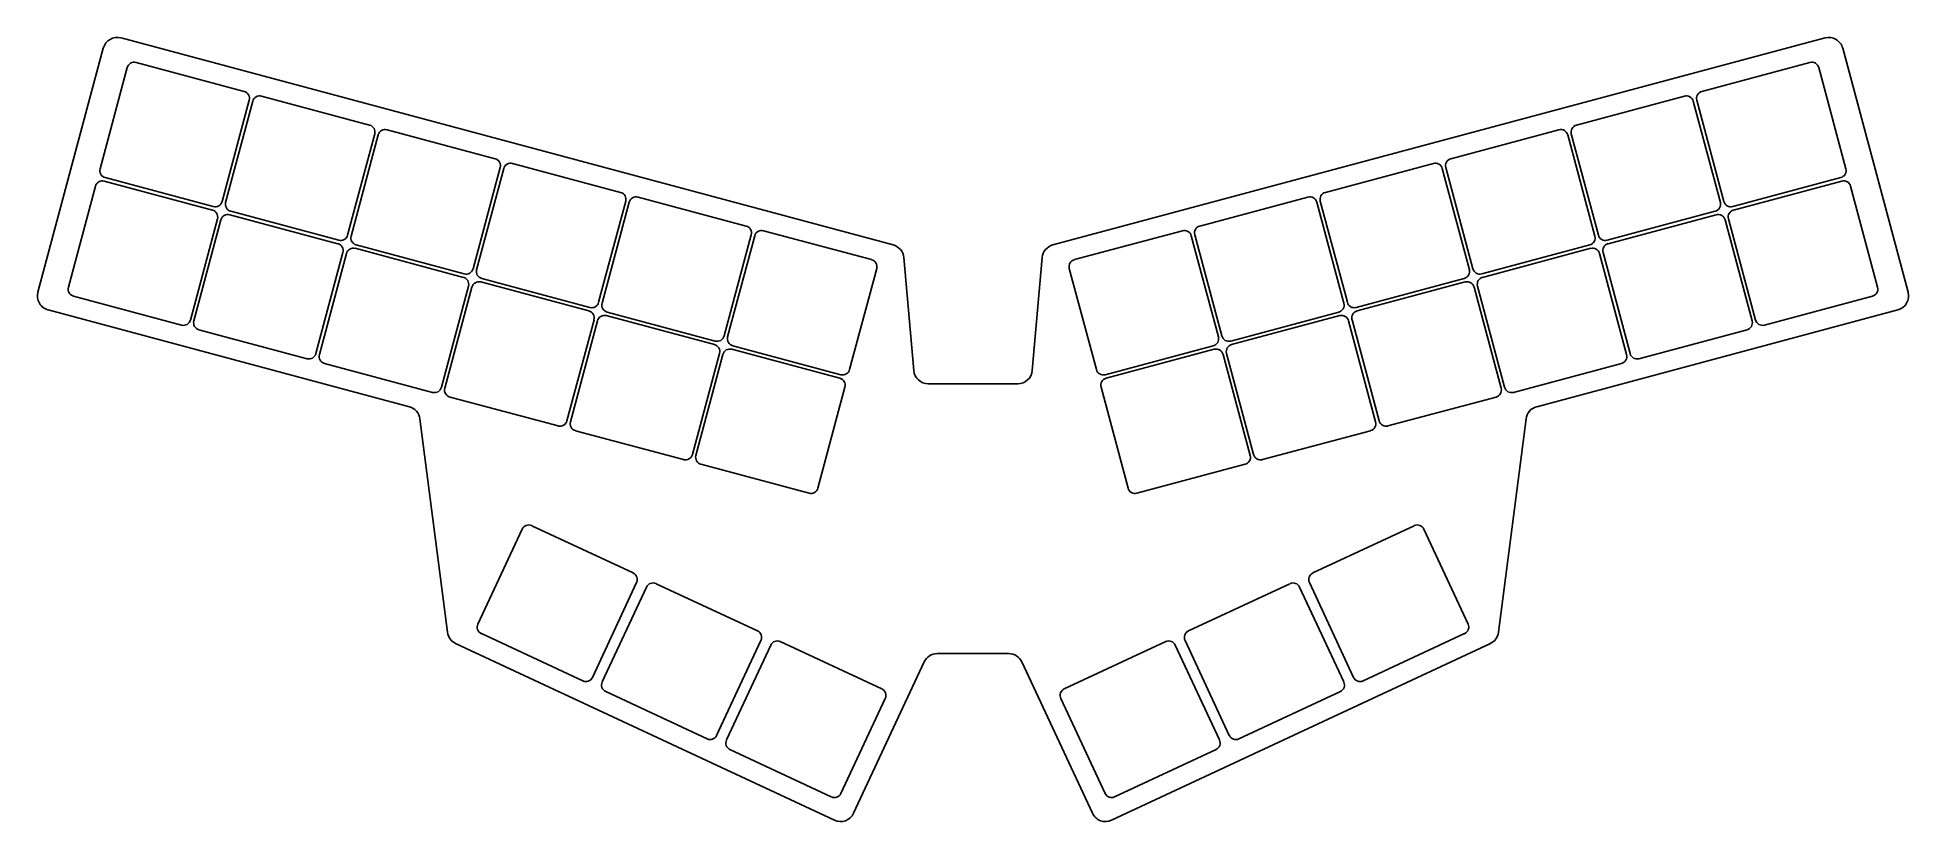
# Model space of a CAD drawing. Header units: millimetres. Extents: x 45 to 304, y -207 to -98.
import ezdxf

# ---------------------------------------------------------------- set-up
doc = ezdxf.new("R2010")
doc.units = ezdxf.units.MM

msp = doc.modelspace()

# ---------------------------------------------------------------- linework, layer by layer
for p, q in [((56.73, -98.37), (163.7, -127.03)), ((185.83, -127.03), (292.81, -98.37)), ((45.22, -133.59), (54.28, -99.78)), ((295.26, -99.78), (304.32, -133.59)), ((57.59, -102.48), (53.84, -116.49)), ((73.79, -105.79), (58.82, -101.78)), ((290.72, -101.78), (275.75, -105.79)), ((295.7, -116.49), (291.94, -102.48)), ((70.74, -121.02), (74.5, -107.01)), ((74.98, -107.14), (71.23, -121.15)), ((91.18, -110.45), (76.2, -106.43)), ((273.33, -106.43), (258.36, -110.45)), ((278.31, -121.15), (274.56, -107.14)), ((275.04, -107.01), (278.79, -121.02)), ((108.56, -115.1), (93.59, -111.09)), ((255.94, -111.09), (240.97, -115.1)), ((88.13, -125.68), (91.88, -111.67)), ((92.37, -111.8), (88.61, -125.81)), ((260.92, -125.81), (257.17, -111.8)), ((257.65, -111.67), (261.41, -125.68)), ((105.52, -130.34), (109.27, -116.33)), ((109.75, -116.46), (106, -130.47)), ((125.95, -119.76), (110.98, -115.75)), ((238.56, -115.75), (223.59, -119.76)), ((243.54, -130.47), (239.78, -116.46)), ((240.27, -116.33), (244.02, -130.34)), ((53.19, -118.9), (49.44, -132.91)), ((69.39, -122.21), (54.42, -118.2)), ((54.55, -117.71), (69.52, -121.73)), ((280.02, -121.73), (294.99, -117.71)), ((295.12, -118.2), (280.15, -122.21)), ((300.1, -132.91), (296.34, -118.9)), ((122.9, -134.99), (126.66, -120.99)), ((127.14, -121.12), (123.39, -135.12)), ((143.34, -124.42), (128.36, -120.41)), ((221.17, -120.41), (206.2, -124.42)), ((226.15, -135.12), (222.4, -121.12)), ((222.88, -120.99), (226.63, -134.99)), ((66.34, -137.44), (70.1, -123.43)), ((70.58, -123.56), (66.83, -137.57)), ((86.78, -126.87), (71.8, -122.86)), ((71.93, -122.37), (86.9, -126.38)), ((262.63, -126.38), (277.6, -122.37)), ((277.73, -122.86), (262.76, -126.87)), ((282.71, -137.57), (278.96, -123.56)), ((279.44, -123.43), (283.19, -137.44)), ((140.29, -139.65), (144.04, -125.65)), ((144.53, -125.78), (140.77, -139.78)), ((160.72, -129.08), (145.75, -125.07)), ((203.78, -125.07), (188.81, -129.08)), ((208.76, -139.78), (205.01, -125.78)), ((205.49, -125.65), (209.25, -139.65)), ((83.73, -142.1), (87.48, -128.09)), ((87.97, -128.22), (84.21, -142.23)), ((104.16, -131.53), (89.19, -127.51)), ((89.32, -127.03), (104.29, -131.04)), ((165.18, -128.79), (166.57, -144.45)), ((182.97, -144.45), (184.36, -128.79)), ((245.24, -131.04), (260.22, -127.03)), ((260.34, -127.51), (245.37, -131.53)), ((265.32, -142.23), (261.57, -128.22)), ((262.05, -128.09), (265.81, -142.1)), ((121.55, -136.18), (106.58, -132.17)), ((106.71, -131.69), (121.68, -135.7)), ((157.68, -144.31), (161.43, -130.31)), ((188.11, -130.31), (191.86, -144.31)), ((227.86, -135.7), (242.83, -131.69)), ((242.96, -132.17), (227.99, -136.18)), ((50.15, -134.13), (65.12, -138.15)), ((101.12, -146.76), (104.87, -132.75)), ((105.35, -132.88), (101.6, -146.89)), ((247.94, -146.89), (244.18, -132.88)), ((244.67, -132.75), (248.42, -146.76)), ((284.42, -138.15), (299.39, -134.13)), ((96.68, -149.45), (46.63, -136.04)), ((138.94, -140.84), (123.96, -136.83)), ((124.09, -136.35), (139.06, -140.36)), ((210.47, -140.36), (225.44, -136.35)), ((225.57, -136.83), (210.6, -140.84)), ((302.9, -136.04), (252.86, -149.45)), ((67.53, -138.79), (82.5, -142.8)), ((118.5, -151.42), (122.26, -137.41)), ((122.74, -137.54), (118.99, -151.54)), ((230.55, -151.54), (226.8, -137.54)), ((227.28, -137.41), (231.03, -151.42)), ((267.03, -142.8), (282, -138.79)), ((135.89, -156.07), (139.64, -142.07)), ((140.13, -142.2), (136.37, -156.2)), ((156.32, -145.5), (141.35, -141.49)), ((141.48, -141.01), (156.45, -145.02)), ((193.08, -145.02), (208.06, -141.01)), ((208.18, -141.49), (193.21, -145.5)), ((213.16, -156.2), (209.41, -142.2)), ((209.89, -142.07), (213.65, -156.07)), ((84.92, -143.45), (99.89, -147.46)), ((249.64, -147.46), (264.62, -143.45)), ((153.28, -160.73), (157.03, -146.73)), ((168.56, -146.27), (180.98, -146.27)), ((192.51, -146.73), (196.26, -160.73)), ((102.31, -148.11), (117.28, -152.12)), ((232.26, -152.12), (247.23, -148.11)), ((101.96, -180.7), (98.14, -151.13)), ((119.69, -152.77), (134.66, -156.78)), ((214.87, -156.78), (229.84, -152.77)), ((251.39, -151.13), (247.58, -180.7)), ((137.08, -157.43), (152.05, -161.44)), ((197.48, -161.44), (212.46, -157.43)), ((112.3, -166.41), (106.17, -179.55)), ((127.68, -172.48), (113.63, -165.93)), ((235.9, -165.93), (221.86, -172.48)), ((243.36, -179.55), (237.23, -166.41)), ((122.03, -186.95), (128.16, -173.81)), ((129.52, -174.44), (123.39, -187.58)), ((144.9, -180.51), (130.85, -173.96)), ((218.68, -173.96), (204.64, -180.51)), ((226.14, -187.58), (220.01, -174.44)), ((221.37, -173.81), (227.5, -186.95)), ((106.66, -180.88), (120.71, -187.43)), ((228.83, -187.43), (242.88, -180.88)), ((155.57, -206.72), (103.09, -182.26)), ((139.25, -194.98), (145.38, -181.84)), ((146.74, -182.47), (140.61, -195.61)), ((162.12, -188.54), (148.07, -181.99)), ((179.72, -183.64), (169.81, -183.64)), ((201.46, -181.99), (187.42, -188.54)), ((246.44, -182.26), (193.97, -206.72)), ((208.92, -195.61), (202.79, -182.47)), ((204.15, -181.84), (210.28, -194.98)), ((168, -184.8), (158.23, -205.76)), ((191.31, -205.76), (181.53, -184.8)), ((123.88, -188.91), (137.93, -195.46)), ((211.61, -195.46), (225.66, -188.91)), ((156.47, -203.01), (162.6, -189.87)), ((186.93, -189.87), (193.06, -203.01)), ((141.1, -196.94), (155.14, -203.49)), ((194.39, -203.49), (208.44, -196.94))]:
    msp.add_line(p, q)
for centre, radius, start, end in [((56.21, -100.3), 2, 75, 165), ((293.33, -100.3), 2, 15, 105), ((58.56, -102.74), 1, 75, 165), ((290.98, -102.74), 1, 15, 105), ((73.53, -106.75), 1, 345, 75), ((276, -106.75), 1, 105, 195), ((75.94, -107.4), 1, 75, 165), ((273.59, -107.4), 1, 15, 105), ((90.92, -111.41), 1, 345, 75), ((93.33, -112.06), 1, 75, 165), ((256.2, -112.06), 1, 15, 105), ((258.62, -111.41), 1, 105, 195), ((54.8, -116.75), 1, 165, 255), ((108.3, -116.07), 1, 345, 75), ((110.72, -116.72), 1, 75, 165), ((238.82, -116.72), 1, 15, 105), ((241.23, -116.07), 1, 105, 195), ((294.73, -116.75), 1, 285, 15), ((54.16, -119.16), 1, 75, 165), ((295.38, -119.16), 1, 15, 105), ((69.78, -120.76), 1, 255, 345), ((72.19, -121.41), 1, 165, 255), ((125.69, -120.73), 1, 345, 75), ((128.1, -121.38), 1, 75, 165), ((221.43, -121.38), 1, 15, 105), ((223.84, -120.73), 1, 105, 195), ((277.34, -121.41), 1, 285, 15), ((279.76, -120.76), 1, 195, 285), ((69.13, -123.17), 1, 345, 75), ((71.54, -123.82), 1, 75, 165), ((143.08, -125.39), 1, 345, 75), ((206.46, -125.39), 1, 105, 195), ((277.99, -123.82), 1, 15, 105), ((280.4, -123.17), 1, 105, 195), ((86.52, -127.83), 1, 345, 75), ((87.16, -125.42), 1, 255, 345), ((89.58, -126.07), 1, 165, 255), ((145.49, -126.04), 1, 75, 165), ((204.04, -126.04), 1, 15, 105), ((259.96, -126.07), 1, 285, 15), ((262.37, -125.42), 1, 195, 285), ((263.02, -127.83), 1, 105, 195), ((88.93, -128.48), 1, 75, 165), ((160.46, -130.05), 1, 345, 75), ((163.19, -128.97), 2, 5.0606, 75), ((186.35, -128.97), 2, 105, 174.9394), ((189.07, -130.05), 1, 105, 195), ((260.6, -128.48), 1, 15, 105), ((103.9, -132.49), 1, 345, 75), ((104.55, -130.08), 1, 255, 345), ((106.32, -133.14), 1, 75, 165), ((106.96, -130.72), 1, 165, 255), ((242.57, -130.72), 1, 285, 15), ((243.22, -133.14), 1, 15, 105), ((244.98, -130.08), 1, 195, 285), ((245.63, -132.49), 1, 105, 195), ((47.15, -134.11), 2, 165, 255), ((50.4, -133.17), 1, 165, 255), ((299.13, -133.17), 1, 285, 15), ((302.38, -134.11), 2, 285, 15), ((121.29, -137.15), 1, 345, 75), ((121.94, -134.74), 1, 255, 345), ((123.7, -137.8), 1, 75, 165), ((124.35, -135.38), 1, 165, 255), ((225.18, -135.38), 1, 285, 15), ((225.83, -137.8), 1, 15, 105), ((227.6, -134.74), 1, 195, 285), ((228.24, -137.15), 1, 105, 195), ((65.38, -137.18), 1, 255, 345), ((67.79, -137.83), 1, 165, 255), ((139.32, -139.39), 1, 255, 345), ((141.74, -140.04), 1, 165, 255), ((207.8, -140.04), 1, 285, 15), ((210.21, -139.39), 1, 195, 285), ((281.74, -137.83), 1, 285, 15), ((284.16, -137.18), 1, 195, 285), ((82.76, -141.84), 1, 255, 345), ((85.18, -142.49), 1, 165, 255), ((138.68, -141.81), 1, 345, 75), ((141.09, -142.46), 1, 75, 165), ((208.44, -142.46), 1, 15, 105), ((210.86, -141.81), 1, 105, 195), ((264.36, -142.49), 1, 285, 15), ((266.77, -141.84), 1, 195, 285), ((156.71, -144.05), 1, 255, 345), ((168.56, -144.27), 2, 185.0606, 270), ((180.98, -144.27), 2, 270, 354.9394), ((192.82, -144.05), 1, 195, 285), ((100.15, -146.5), 1, 255, 345), ((102.56, -147.14), 1, 165, 255), ((156.06, -146.47), 1, 345, 75), ((193.47, -146.47), 1, 105, 195), ((246.97, -147.14), 1, 285, 15), ((249.38, -146.5), 1, 195, 285), ((96.16, -151.38), 2, 7.346, 75), ((253.37, -151.38), 2, 105, 172.654), ((117.54, -151.16), 1, 255, 345), ((119.95, -151.8), 1, 165, 255), ((229.58, -151.8), 1, 285, 15), ((232, -151.16), 1, 195, 285), ((134.92, -155.82), 1, 255, 345), ((137.34, -156.46), 1, 165, 255), ((212.2, -156.46), 1, 285, 15), ((214.61, -155.82), 1, 195, 285), ((152.31, -160.47), 1, 255, 345), ((197.22, -160.47), 1, 195, 285), ((113.21, -166.83), 1, 65, 155), ((236.33, -166.83), 1, 25, 115), ((127.26, -173.39), 1, 335, 65), ((222.28, -173.39), 1, 115, 205), ((130.43, -174.86), 1, 65, 155), ((219.11, -174.86), 1, 25, 115), ((103.94, -180.44), 2, 187.346, 245), ((107.08, -179.98), 1, 155, 245), ((144.48, -181.41), 1, 335, 65), ((205.06, -181.41), 1, 115, 205), ((242.45, -179.98), 1, 295, 25), ((245.59, -180.44), 2, 295, 352.654), ((147.65, -182.89), 1, 65, 155), ((169.81, -185.64), 2, 90, 155), ((179.72, -185.64), 2, 25, 90), ((201.89, -182.89), 1, 25, 115), ((121.13, -186.53), 1, 245, 335), ((124.3, -188.01), 1, 155, 245), ((161.7, -189.44), 1, 335, 65), ((187.84, -189.44), 1, 115, 205), ((225.23, -188.01), 1, 295, 25), ((228.41, -186.53), 1, 205, 295), ((138.35, -194.56), 1, 245, 335), ((141.52, -196.04), 1, 155, 245), ((208.01, -196.04), 1, 295, 25), ((211.19, -194.56), 1, 205, 295), ((155.57, -202.59), 1, 245, 335), ((193.97, -202.59), 1, 205, 295), ((156.41, -204.91), 2, 245, 335), ((193.12, -204.91), 2, 205, 295)]:
    msp.add_arc(centre, radius, start, end)

doc.saveas('drawing.dxf')
